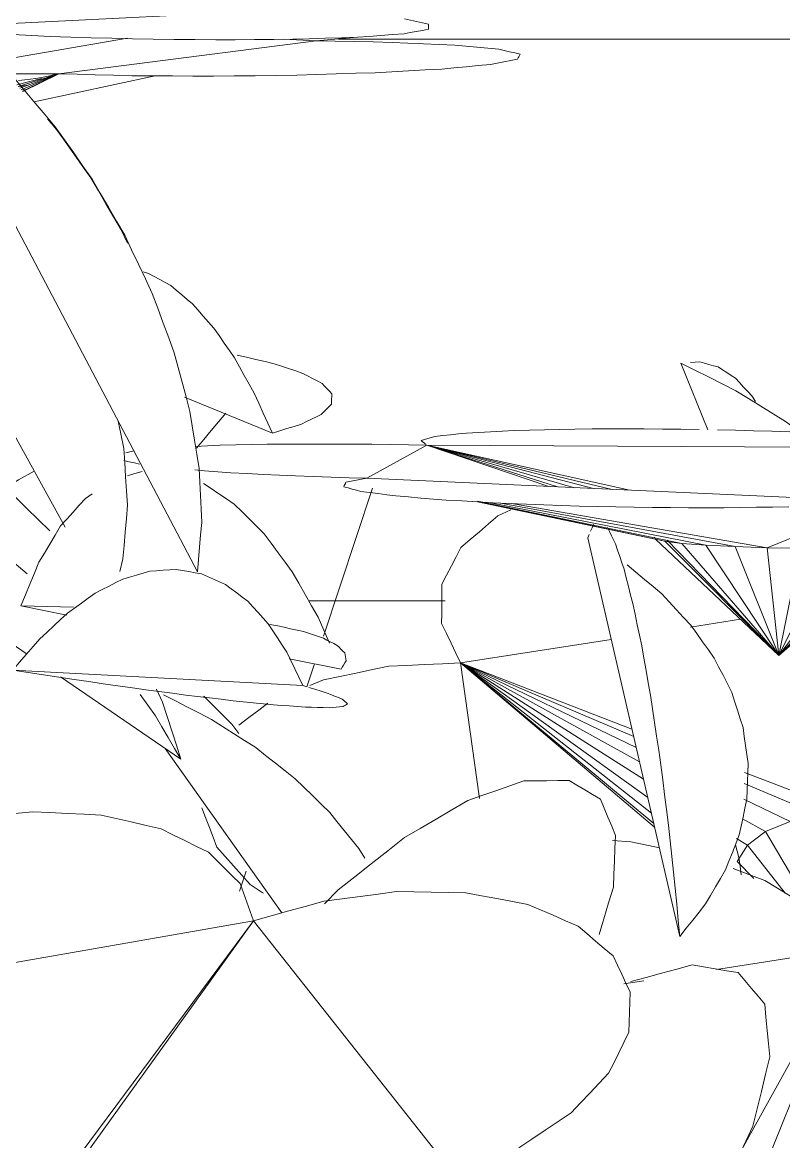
# Model space of a CAD drawing. Header units: metres. Extents: x 10.2 to 20.8, y -0.2 to 6.6.
# Drawn here: x 14.7141 to 14.7645, y 2.7469 to 2.8211 of the extents above; entities that cross this region are included whole.
import ezdxf

# ---------------------------------------------------------------- set-up
doc = ezdxf.new("R2010")
doc.units = ezdxf.units.M
for name, color, linetype, lineweight in [('Importações nas famílias', 250, 'Continuous', 5), ('Quadro estrutural', 7, 'Continuous', 5), ('Vegetação', 7, 'Continuous', 5)]:
    doc.layers.add(name, color=color, linetype=linetype, lineweight=lineweight)

# ---------------------------------------------------------------- blocks, each defined once
blk = doc.blocks.new('Planta_pergolado_12200 - plantas pergolado_skp_Component_12-V3978-Corte 3')
at = {"layer": 'Importações nas famílias', "flags": 128}
for points in [[(14.761335, 2.766622), (14.76144, 2.766196), (14.761545, 2.765771)], [(14.761545, 2.765771), (14.761631, 2.765201), (14.761718, 2.764631)]]:
    blk.add_lwpolyline(points, dxfattribs=at)
blk = doc.blocks.new('Planta_pergolado_12200 - plantas pergolado_skp_Component_12-V3979-Corte 3')
at = {"layer": 'Importações nas famílias'}
for p, q in [((14.728434, 2.773998), (14.727964, 2.7746)), ((14.723559, 2.772996), (14.731291, 2.762104)), ((14.736385, 2.766365), (14.736773, 2.765735))]:
    blk.add_line(p, q, dxfattribs=at)
at = {"layer": 'Importações nas famílias', "flags": 128}
for points in [[(14.723453, 2.776558), (14.724249, 2.776148), (14.725045, 2.775738), (14.725841, 2.775328), (14.726637, 2.774917)], [(14.727964, 2.7746), (14.727505, 2.775069), (14.727046, 2.775537), (14.726586, 2.776006), (14.726127, 2.776474)], [(14.726637, 2.774917), (14.727366, 2.774452), (14.728095, 2.773987), (14.728824, 2.773522), (14.729553, 2.773056)], [(14.729553, 2.773056), (14.730207, 2.772541), (14.730861, 2.772026), (14.731514, 2.77151), (14.732168, 2.770995)], [(14.732168, 2.770995), (14.73274, 2.770435), (14.733311, 2.769876), (14.733883, 2.769316), (14.734454, 2.768756)], [(14.734454, 2.768756), (14.734937, 2.768158), (14.735419, 2.76756), (14.735902, 2.766963), (14.736385, 2.766365)]]:
    blk.add_lwpolyline(points, dxfattribs=at)
blk = doc.blocks.new('Planta_pergolado_12200 - plantas pergolado_skp_Component_17-V3980-Corte 3')
at = {"layer": 'Importações nas famílias'}
for p, q in [((14.746448, 2.788808), (14.745588, 2.788404)), ((14.75836, 2.781042), (14.761659, 2.781555)), ((14.743114, 2.77867), (14.753107, 2.780224)), ((14.743114, 2.77867), (14.755245, 2.770954)), ((14.743114, 2.77867), (14.75552, 2.76976)), ((14.743114, 2.77867), (14.755761, 2.768717)), ((14.743114, 2.77867), (14.75592, 2.768024)), ((14.743114, 2.77867), (14.755975, 2.767788)), ((14.743114, 2.77867), (14.744374, 2.769685)), ((14.754476, 2.774287), (14.743114, 2.77867)), ((14.743114, 2.77867), (14.754589, 2.773796)), ((14.743114, 2.77867), (14.754757, 2.773067)), ((14.743114, 2.77867), (14.75498, 2.772102)), ((14.734036, 2.77755), (14.733132, 2.777174)), ((14.769043, 2.768669), (14.761937, 2.771409)), ((14.761911, 2.770686), (14.766902, 2.768567)), ((14.761874, 2.769643), (14.764949, 2.768164)), ((14.761796, 2.768329), (14.76332, 2.767486)), ((14.764949, 2.768164), (14.76332, 2.767486)), ((14.761405, 2.767037), (14.762123, 2.76658)), ((14.762602, 2.766943), (14.762123, 2.76658)), ((14.76332, 2.767486), (14.762602, 2.766943)), ((14.76332, 2.767486), (14.766552, 2.762004)), ((14.762123, 2.76658), (14.761441, 2.765507)), ((14.764619, 2.7634), (14.762123, 2.76658)), ((14.761441, 2.765507), (14.762543, 2.764383))]:
    blk.add_line(p, q, dxfattribs=at)
at = {"layer": 'Importações nas famílias', "flags": 128}
for points in [[(14.745588, 2.788404), (14.744979, 2.787881), (14.744369, 2.787357), (14.74376, 2.786833), (14.743151, 2.78631)], [(14.743151, 2.78631), (14.742834, 2.785701), (14.742517, 2.785093), (14.7422, 2.784485), (14.741883, 2.783876)], [(14.741883, 2.783876), (14.741879, 2.783225), (14.741876, 2.782573), (14.741873, 2.781922), (14.74187, 2.781271)], [(14.74187, 2.781271), (14.742181, 2.78062), (14.742492, 2.77997), (14.742803, 2.77932), (14.743114, 2.77867)], [(14.738365, 2.778445), (14.737283, 2.778221), (14.7362, 2.777997), (14.735118, 2.777774), (14.734036, 2.77755)], [(14.743114, 2.77867), (14.741926, 2.778613), (14.740739, 2.778557), (14.739552, 2.778501), (14.738365, 2.778445)], [(14.730357, 2.775998), (14.729758, 2.775545), (14.729095, 2.775042), (14.728431, 2.77454)], [(14.72599, 2.769074), (14.726239, 2.76842), (14.726488, 2.767766), (14.726737, 2.767112), (14.726986, 2.766458)], [(14.726986, 2.766458), (14.727534, 2.765841), (14.728082, 2.765224), (14.72863, 2.764607), (14.729178, 2.763989)], [(14.729178, 2.763989), (14.729987, 2.763451), (14.730065, 2.7634)]]:
    blk.add_lwpolyline(points, dxfattribs=at)
blk = doc.blocks.new('Planta_pergolado_12200 - plantas pergolado_skp_Component_16-V3981-Corte 3')
for name in ['Planta_pergolado_12200 - plantas pergolado_skp_Component_17-V3980-Corte 3', 'Planta_pergolado_12200 - plantas pergolado_skp_Component_12-V3979-Corte 3', 'Planta_pergolado_12200 - plantas pergolado_skp_Component_12-V3978-Corte 3']:
    blk.add_blockref(name, (0, 0))
blk = doc.blocks.new('Planta_pergolado_12200 - plantas pergolado_skp_Component_17-V3996-Corte 3')
at = {"layer": 'Importações nas famílias'}
for p, q in [((14.75439, 2.76682), (14.753177, 2.766901)), ((14.784766, 2.762449), (14.783599, 2.762609)), ((14.760068, 2.758354), (14.769106, 2.75976)), ((14.761431, 2.74582), (14.769106, 2.75976)), ((14.762839, 2.744203), (14.769106, 2.75976)), ((14.769106, 2.75976), (14.764918, 2.743701)), ((14.769106, 2.75976), (14.76675, 2.742938)), ((14.76821, 2.741967), (14.769106, 2.75976)), ((14.769198, 2.740854), (14.769106, 2.75976)), ((14.784978, 2.748687), (14.769106, 2.75976)), ((14.769106, 2.75976), (14.769648, 2.739674)), ((14.753929, 2.757399), (14.755255, 2.757605)), ((14.801568, 2.754614), (14.801207, 2.755354)), ((14.802611, 2.751651), (14.802651, 2.752391)), ((14.760679, 2.738547), (14.760655, 2.744266)), ((14.762839, 2.744203), (14.760731, 2.744403)), ((14.762839, 2.744203), (14.761595, 2.737942)), ((14.763257, 2.744102), (14.762839, 2.744203)), ((14.763257, 2.744102), (14.764918, 2.743701)), ((14.762576, 2.738005), (14.764918, 2.743701)), ((14.764918, 2.743701), (14.76675, 2.742938)), ((14.764083, 2.738752), (14.76675, 2.742938)), ((14.76675, 2.742938), (14.76821, 2.741967)), ((14.765297, 2.738661), (14.76821, 2.741967)), ((14.76821, 2.741967), (14.769198, 2.740854)), ((14.759519, 2.739314), (14.759084, 2.741472)), ((14.766693, 2.738669), (14.769198, 2.740854)), ((14.769198, 2.740854), (14.769648, 2.739674)), ((14.769648, 2.739674), (14.777174, 2.740728)), ((14.767542, 2.738208), (14.769648, 2.739674)), ((14.769527, 2.738509), (14.776509, 2.739826)), ((14.769527, 2.738509), (14.769648, 2.739674)), ((14.768846, 2.737436), (14.775938, 2.739049)), ((14.767073, 2.736129), (14.775393, 2.738309)), ((14.767529, 2.737362), (14.769527, 2.738509)), ((14.767649, 2.73653), (14.775551, 2.738523)), ((14.768846, 2.737436), (14.769527, 2.738509)), ((14.767271, 2.736664), (14.768846, 2.737436)), ((14.767649, 2.73653), (14.768846, 2.737436)), ((14.767364, 2.736404), (14.767649, 2.73653))]:
    blk.add_line(p, q, dxfattribs=at)
at = {"layer": 'Importações nas famílias', "flags": 128}
for points in [[(14.756291, 2.766419), (14.75556, 2.766573), (14.75439, 2.76682)], [(14.763269, 2.76425), (14.76222, 2.764646), (14.761171, 2.765041)], [(14.766691, 2.762178), (14.765835, 2.762696), (14.76498, 2.763214), (14.764124, 2.763732), (14.763269, 2.76425)], [(14.778138, 2.762492), (14.776895, 2.762247), (14.775652, 2.762003), (14.774408, 2.761759), (14.773165, 2.761514)], [(14.783599, 2.762609), (14.782234, 2.76258), (14.780869, 2.762551), (14.779503, 2.762521), (14.778138, 2.762492)], [(14.769106, 2.75976), (14.768502, 2.760365), (14.767898, 2.760969), (14.767295, 2.761574), (14.766691, 2.762178)], [(14.79412, 2.760299), (14.792861, 2.760688), (14.791601, 2.761078), (14.790342, 2.761467), (14.789406, 2.761757)], [(14.773165, 2.761514), (14.77215, 2.761076), (14.771136, 2.760637), (14.770121, 2.760198), (14.769106, 2.75976)], [(14.798279, 2.758067), (14.79724, 2.758625), (14.7962, 2.759183), (14.79516, 2.759741), (14.79412, 2.760299)], [(14.801207, 2.755354), (14.800475, 2.756033), (14.799743, 2.756711), (14.799011, 2.757389), (14.798279, 2.758067)], [(14.742886, 2.724342), (14.743756, 2.723943), (14.744736, 2.723495), (14.745345, 2.723216)], [(14.747826, 2.722289), (14.748957, 2.72198), (14.750073, 2.721675)]]:
    blk.add_lwpolyline(points, dxfattribs=at)
blk = doc.blocks.new('Planta_pergolado_12200 - plantas pergolado_skp_Component_16-V3997-Corte 3')
blk.add_blockref('Planta_pergolado_12200 - plantas pergolado_skp_Component_17-V3996-Corte 3', (0, 0))
blk = doc.blocks.new('Planta_pergolado_12200 - plantas pergolado_skp_-V4057-Corte 3')
at = {"layer": 'Importações nas famílias'}
for p, q in [((14.73405, 2.780435), (14.737281, 2.790251)), ((14.732943, 2.777071), (14.733446, 2.7786)), ((14.728491, 2.76354), (14.728929, 2.764872))]:
    blk.add_line(p, q, dxfattribs=at)
for name in ['Planta_pergolado_12200 - plantas pergolado_skp_Component_16-V3981-Corte 3', 'Planta_pergolado_12200 - plantas pergolado_skp_Component_16-V3997-Corte 3']:
    blk.add_blockref(name, (0, 0))
blk = doc.blocks.new('Planta_pergolado_12200 - plantas pergolado_skp_Component_12-V4326-Corte 3')
at = {"layer": 'Importações nas famílias'}
for p, q in [((14.722097, 2.804573), (14.722464, 2.804474)), ((14.724841, 2.796274), (14.730662, 2.79389))]:
    blk.add_line(p, q, dxfattribs=at)
at = {"layer": 'Importações nas famílias', "flags": 128}
for points in [[(14.722464, 2.804474), (14.722831, 2.804272), (14.723198, 2.80407), (14.723565, 2.803868), (14.723931, 2.803666)], [(14.723931, 2.803666), (14.724293, 2.803363), (14.724655, 2.80306), (14.725017, 2.802756), (14.725379, 2.802453)], [(14.725379, 2.802453), (14.725732, 2.802052), (14.726085, 2.801651), (14.726438, 2.80125), (14.726792, 2.800849)], [(14.726792, 2.800849), (14.727132, 2.800355), (14.727472, 2.799861), (14.727813, 2.799366), (14.728153, 2.798872)], [(14.728153, 2.798872), (14.728477, 2.79829), (14.7288, 2.797708), (14.729124, 2.797126), (14.729448, 2.796544)], [(14.730787, 2.798482), (14.730173, 2.798628), (14.729559, 2.798773), (14.728945, 2.798918), (14.728331, 2.799064)], [(14.732676, 2.797851), (14.732204, 2.798009), (14.731732, 2.798167), (14.731259, 2.798324), (14.730787, 2.798482)], [(14.733955, 2.797185), (14.733635, 2.797351), (14.733315, 2.797518), (14.732996, 2.797684), (14.732676, 2.797851)], [(14.729448, 2.796544), (14.729752, 2.79588), (14.730055, 2.795217), (14.730359, 2.794553), (14.730662, 2.79389)], [(14.734592, 2.7965), (14.734433, 2.796671), (14.734273, 2.796842), (14.734114, 2.797014), (14.733955, 2.797185)], [(14.733899, 2.795137), (14.734068, 2.795306), (14.734236, 2.795475), (14.734405, 2.795643), (14.734573, 2.795812)], [(14.734573, 2.795812), (14.734578, 2.795984), (14.734583, 2.796156), (14.734587, 2.796328), (14.734592, 2.7965)], [(14.732585, 2.794491), (14.732914, 2.794653), (14.733242, 2.794814), (14.733571, 2.794976), (14.733899, 2.795137)], [(14.730662, 2.79389), (14.731143, 2.79404), (14.731624, 2.79419), (14.732104, 2.794341), (14.732585, 2.794491)]]:
    blk.add_lwpolyline(points, dxfattribs=at)
blk = doc.blocks.new('Planta_pergolado_12200 - plantas pergolado_skp_Component_12-V4086-Corte 3')
at = {"layer": 'Importações nas famílias'}
for p, q in [((14.603449, 2.496345), (14.601659, 2.500768)), ((14.606597, 2.498217), (14.606348, 2.498603)), ((14.608589, 2.496902), (14.609305, 2.496359)), ((14.617321, 2.486184), (14.617473, 2.485626)), ((14.611201, 2.477198), (14.60911, 2.482363))]:
    blk.add_line(p, q, dxfattribs=at)
at = {"layer": 'Importações nas famílias', "flags": 128}
for points in [[(14.601659, 2.500768), (14.602569, 2.500308), (14.603479, 2.499849), (14.604389, 2.49939), (14.605299, 2.498931)], [(14.602912, 2.500846), (14.602598, 2.500827), (14.602285, 2.500807)], [(14.60412, 2.500509), (14.603818, 2.500593), (14.603516, 2.500678), (14.603214, 2.500762), (14.602912, 2.500846)], [(14.605269, 2.499758), (14.604982, 2.499946), (14.604694, 2.500134), (14.604407, 2.500321), (14.60412, 2.500509)], [(14.606348, 2.498603), (14.606078, 2.498892), (14.605808, 2.499181), (14.605539, 2.49947), (14.605269, 2.499758)], [(14.605299, 2.498931), (14.606122, 2.498424), (14.606944, 2.497917), (14.607767, 2.49741), (14.608589, 2.496902)], [(14.617473, 2.485626), (14.617465, 2.485099), (14.617458, 2.484572), (14.61745, 2.484044), (14.617442, 2.483517)], [(14.617442, 2.483517), (14.617276, 2.483032), (14.61711, 2.482547), (14.616944, 2.482062), (14.616777, 2.481577)], [(14.616777, 2.481577), (14.616456, 2.481145), (14.616135, 2.480714), (14.615814, 2.480282), (14.615493, 2.479851)], [(14.615493, 2.479851), (14.615025, 2.479483), (14.614557, 2.479115), (14.614088, 2.478747), (14.61362, 2.47838)], [(14.61362, 2.47838), (14.613015, 2.478084), (14.612411, 2.477789), (14.611806, 2.477493), (14.611201, 2.477198)]]:
    blk.add_lwpolyline(points, dxfattribs=at)
blk = doc.blocks.new('Planta_pergolado_12200 - plantas pergolado_skp_Component_12-V4327-Corte 3')
at = {"layer": 'Importações nas famílias'}
for p, q in [((14.692432, 2.797755), (14.691685, 2.797749)), ((14.688252, 2.797142), (14.693383, 2.793633)), ((14.691976, 2.796309), (14.692825, 2.796054)), ((14.694525, 2.792852), (14.714363, 2.779285)), ((14.716628, 2.777736), (14.724607, 2.772279)), ((14.723386, 2.776069), (14.722978, 2.776932))]:
    blk.add_line(p, q, dxfattribs=at)
at = {"layer": 'Importações nas famílias', "flags": 128}
for points in [[(14.691685, 2.797749), (14.690827, 2.797597), (14.689968, 2.797446), (14.68911, 2.797294), (14.688252, 2.797142)], [(14.688252, 2.797142), (14.689183, 2.796934), (14.690114, 2.796726), (14.691045, 2.796517), (14.691976, 2.796309)], [(14.706637, 2.794446), (14.705701, 2.794861), (14.704764, 2.795276), (14.704134, 2.795555)], [(14.696626, 2.794839), (14.697548, 2.794491), (14.698471, 2.794142), (14.699393, 2.793793)], [(14.71024, 2.792285), (14.709339, 2.792826), (14.708438, 2.793366), (14.707538, 2.793906), (14.706637, 2.794446)], [(14.713616, 2.789673), (14.712772, 2.790326), (14.711928, 2.790979), (14.711084, 2.791632), (14.71024, 2.792285)], [(14.704037, 2.791578), (14.704749, 2.791191), (14.705622, 2.790717), (14.706494, 2.790244)], [(14.706494, 2.790244), (14.707328, 2.789715), (14.708161, 2.789186), (14.708994, 2.788658), (14.709828, 2.788129)], [(14.715919, 2.787422), (14.715151, 2.788173), (14.714384, 2.788923), (14.713616, 2.789673)], [(14.709828, 2.788129), (14.710612, 2.787551), (14.711397, 2.786973), (14.712181, 2.786396), (14.712966, 2.785818)], [(14.712966, 2.785818), (14.713693, 2.785198), (14.71442, 2.784577)], [(14.721893, 2.776563), (14.722402, 2.775858), (14.722911, 2.775153)], [(14.724607, 2.772279), (14.724302, 2.773227), (14.723997, 2.774174), (14.723691, 2.775122), (14.723386, 2.776069)], [(14.722911, 2.775153), (14.723335, 2.774434), (14.723759, 2.773716), (14.724183, 2.772997), (14.724607, 2.772279)]]:
    blk.add_lwpolyline(points, dxfattribs=at)
blk = doc.blocks.new('Planta_pergolado_12200 - plantas pergolado_skp_Component_12-V4088-Corte 3')
at = {"layer": 'Importações nas famílias'}
for p, q in [((14.595494, 2.489186), (14.595587, 2.489406)), ((14.601585, 2.462775), (14.595494, 2.489186))]:
    blk.add_line(p, q, dxfattribs=at)
at = {"layer": 'Importações nas famílias', "flags": 128}
for points in [[(14.595679, 2.489625), (14.595772, 2.489845), (14.595864, 2.490064)], [(14.59679, 2.489866), (14.596923, 2.489599), (14.597057, 2.489331), (14.59719, 2.489063), (14.597324, 2.488795)], [(14.597324, 2.488795), (14.597465, 2.488372), (14.597606, 2.487949), (14.597747, 2.487526), (14.597889, 2.487104)], [(14.600388, 2.48547), (14.599818, 2.485954), (14.599247, 2.486438), (14.598677, 2.486922), (14.598106, 2.487406)], [(14.597889, 2.487104), (14.598034, 2.486536), (14.59818, 2.485968), (14.598326, 2.4854), (14.598471, 2.484832)], [(14.602315, 2.483399), (14.601834, 2.483916), (14.601352, 2.484434), (14.60087, 2.484952), (14.600388, 2.48547)], [(14.598471, 2.484832), (14.598618, 2.484132), (14.598765, 2.483433), (14.598911, 2.482733), (14.599058, 2.482034)], [(14.603866, 2.481216), (14.603478, 2.481761), (14.60309, 2.482307), (14.602703, 2.482853), (14.602315, 2.483399)], [(14.599058, 2.482034), (14.599202, 2.481219), (14.599346, 2.480404), (14.599491, 2.479589), (14.599635, 2.478774)], [(14.605022, 2.478946), (14.604733, 2.479513), (14.604444, 2.480081), (14.604155, 2.480648), (14.603866, 2.481216)], [(14.599635, 2.478774), (14.599773, 2.477863), (14.599912, 2.476952), (14.60005, 2.47604), (14.600189, 2.475129)], [(14.605772, 2.476613), (14.605584, 2.477196), (14.605397, 2.477779), (14.605209, 2.478362), (14.605022, 2.478946)], [(14.606106, 2.474244), (14.606023, 2.474837), (14.605939, 2.475429), (14.605855, 2.476021), (14.605772, 2.476613)], [(14.600189, 2.475129), (14.600318, 2.474143), (14.600448, 2.473157), (14.600577, 2.472171), (14.600706, 2.471185)], [(14.606022, 2.471866), (14.606043, 2.47246), (14.606064, 2.473055), (14.606085, 2.47365), (14.606106, 2.474244)], [(14.60552, 2.469503), (14.605646, 2.470094), (14.605771, 2.470685), (14.605897, 2.471275), (14.606022, 2.471866)], [(14.600706, 2.471185), (14.600824, 2.470148), (14.600941, 2.46911), (14.601058, 2.468073), (14.601176, 2.467035)], [(14.604606, 2.467184), (14.604834, 2.467764), (14.605063, 2.468344), (14.605291, 2.468924), (14.60552, 2.469503)], [(14.601176, 2.467035), (14.601278, 2.46597), (14.601381, 2.464905), (14.601483, 2.46384), (14.601585, 2.462775)], [(14.603289, 2.464933), (14.603618, 2.465496), (14.603948, 2.466058), (14.604277, 2.466621), (14.604606, 2.467184)], [(14.601585, 2.462775), (14.602011, 2.463315), (14.602437, 2.463854), (14.602863, 2.464393), (14.603289, 2.464933)]]:
    blk.add_lwpolyline(points, dxfattribs=at)
blk = doc.blocks.new('Planta_pergolado_12200 - plantas pergolado_skp_Component_12-V4328-Corte 3')
at = {"layer": 'Importações nas famílias'}
for p, q in [((14.718731, 2.78987), (14.718278, 2.789566)), ((14.714003, 2.78244), (14.717053, 2.781838)), ((14.730499, 2.78122), (14.731017, 2.781133)), ((14.731774, 2.77893), (14.735205, 2.778252))]:
    blk.add_line(p, q, dxfattribs=at)
at = {"layer": 'Importações nas famílias', "flags": 128}
for points in [[(14.722028, 2.791358), (14.721543, 2.791214), (14.721059, 2.79107)], [(14.728135, 2.789192), (14.727625, 2.789533), (14.727116, 2.789873), (14.726607, 2.790213), (14.726098, 2.790554)], [(14.718278, 2.789566), (14.717867, 2.789109), (14.717456, 2.788653), (14.717046, 2.788196), (14.716635, 2.78774)], [(14.730109, 2.787229), (14.729615, 2.78772), (14.729122, 2.788211), (14.728628, 2.788702), (14.728135, 2.789192)], [(14.716635, 2.78774), (14.716276, 2.787141), (14.715917, 2.786543), (14.715558, 2.785944), (14.715199, 2.785346)], [(14.731974, 2.78471), (14.731508, 2.78534), (14.731041, 2.78597), (14.730575, 2.786599), (14.730109, 2.787229)], [(14.715199, 2.785346), (14.7149, 2.784619), (14.714601, 2.783893), (14.714302, 2.783167), (14.714003, 2.78244)], [(14.733686, 2.781694), (14.733258, 2.782448), (14.73283, 2.783202), (14.732402, 2.783956), (14.731974, 2.78471)], [(14.714003, 2.78244), (14.714877, 2.782421), (14.71575, 2.782401), (14.716624, 2.782382), (14.717497, 2.782363)], [(14.734446, 2.779973), (14.734066, 2.780834), (14.733686, 2.781694)], [(14.731017, 2.781133), (14.731442, 2.781034), (14.731868, 2.780935), (14.732294, 2.780836), (14.73272, 2.780738)], [(14.73272, 2.780738), (14.733049, 2.780629), (14.733378, 2.78052), (14.733707, 2.780411), (14.734036, 2.780302)], [(14.734036, 2.780302), (14.734264, 2.780184), (14.734493, 2.780066), (14.734721, 2.779948), (14.73495, 2.77983)], [(14.73495, 2.77983), (14.735076, 2.779704), (14.735201, 2.779578), (14.735327, 2.779453), (14.735453, 2.779327)], [(14.735538, 2.778799), (14.735455, 2.778663), (14.735372, 2.778526), (14.735289, 2.778389), (14.735205, 2.778252)], [(14.735453, 2.779327), (14.735474, 2.779195), (14.735496, 2.779063), (14.735517, 2.778931), (14.735538, 2.778799)]]:
    blk.add_lwpolyline(points, dxfattribs=at)
blk = doc.blocks.new('Planta_pergolado_12200 - plantas pergolado_skp_Component_17-V4330-Corte 3')
at = {"layer": 'Importações nas famílias'}
for p, q in [((14.736918, 2.790897), (14.740889, 2.79309)), ((14.777369, 2.792906), (14.740889, 2.79309)), ((14.751918, 2.790218), (14.740889, 2.79309)), ((14.740889, 2.79309), (14.753173, 2.790162)), ((14.750673, 2.790275), (14.740889, 2.79309)), ((14.749543, 2.790326), (14.740889, 2.79309)), ((14.748976, 2.790352), (14.740889, 2.79309)), ((14.740889, 2.79309), (14.754326, 2.79011)), ((14.736918, 2.790897), (14.770944, 2.789358)), ((14.744244, 2.789385), (14.757788, 2.786589)), ((14.744244, 2.789351), (14.756026, 2.786863)), ((14.744244, 2.789347), (14.756645, 2.786724)), ((14.744986, 2.789306), (14.759376, 2.786468)), ((14.745649, 2.789276), (14.761303, 2.786369)), ((14.763435, 2.786299), (14.746487, 2.789238)), ((14.763435, 2.786299), (14.770944, 2.789358)), ((14.756026, 2.786863), (14.755973, 2.786998)), ((14.756645, 2.786724), (14.756026, 2.786863)), ((14.756026, 2.786863), (14.764193, 2.779167)), ((14.764193, 2.779167), (14.756645, 2.786724)), ((14.757103, 2.78667), (14.756645, 2.786724)), ((14.764083, 2.779281), (14.756807, 2.786791)), ((14.757788, 2.786589), (14.757103, 2.78667)), ((14.759376, 2.786468), (14.757788, 2.786589)), ((14.757788, 2.786589), (14.764193, 2.779167)), ((14.764083, 2.779334), (14.759376, 2.786468)), ((14.761303, 2.786369), (14.759376, 2.786468)), ((14.764193, 2.779167), (14.761303, 2.786369)), ((14.763435, 2.786299), (14.761303, 2.786369)), ((14.764193, 2.779167), (14.763435, 2.786299)), ((14.765629, 2.786263), (14.763435, 2.786299)), ((14.764193, 2.779167), (14.772688, 2.78659)), ((14.764193, 2.779167), (14.772172, 2.786469)), ((14.764193, 2.779167), (14.771121, 2.78637)), ((14.764193, 2.779167), (14.769607, 2.7863)), ((14.764193, 2.779167), (14.767734, 2.786264)), ((14.765629, 2.786263), (14.764193, 2.779167))]:
    blk.add_line(p, q, dxfattribs=at)
at = {"layer": 'Importações nas famílias', "flags": 128}
for points in [[(14.740517, 2.793393), (14.740741, 2.793462), (14.740965, 2.793531), (14.741189, 2.7936), (14.741413, 2.793669)], [(14.741413, 2.793669), (14.741939, 2.793727), (14.742465, 2.793784), (14.742991, 2.793842), (14.743517, 2.7939)], [(14.743517, 2.7939), (14.744309, 2.793942), (14.745101, 2.793984), (14.745893, 2.794026), (14.746684, 2.794069)], [(14.746684, 2.794069), (14.747688, 2.794093), (14.748692, 2.794117), (14.749696, 2.794141), (14.7507, 2.794165)], [(14.7507, 2.794165), (14.751848, 2.794169), (14.752995, 2.794173), (14.754143, 2.794177), (14.75529, 2.794181)], [(14.75529, 2.794181), (14.756503, 2.794165), (14.757716, 2.794149), (14.758929, 2.794133)], [(14.760142, 2.794117), (14.761337, 2.794082), (14.762533, 2.794047), (14.763729, 2.794012), (14.764924, 2.793977)], [(14.725552, 2.793013), (14.726363, 2.79305), (14.727203, 2.793089)], [(14.727203, 2.793089), (14.728241, 2.793109), (14.729279, 2.793129), (14.730318, 2.79315), (14.731356, 2.79317)], [(14.731356, 2.79317), (14.732523, 2.79317), (14.733691, 2.79317), (14.734858, 2.79317), (14.736025, 2.79317)], [(14.736025, 2.79317), (14.737241, 2.79315), (14.738457, 2.79313), (14.739673, 2.79311), (14.740889, 2.79309)], [(14.740796, 2.793166), (14.740703, 2.793242), (14.74061, 2.793317), (14.740517, 2.793393)], [(14.721861, 2.791838), (14.721517, 2.791915), (14.721174, 2.791992), (14.720831, 2.79207)], [(14.720943, 2.792581), (14.721229, 2.792648), (14.721516, 2.792715)], [(14.727918, 2.79127), (14.727037, 2.791337), (14.726156, 2.791404), (14.725532, 2.791452)], [(14.732189, 2.791052), (14.731121, 2.791106), (14.730053, 2.791161), (14.728985, 2.791216), (14.727918, 2.79127)], [(14.736918, 2.790897), (14.735736, 2.790936), (14.734554, 2.790974), (14.733371, 2.791013), (14.732189, 2.791052)], [(14.73539, 2.790342), (14.735424, 2.790416), (14.735458, 2.79049), (14.735493, 2.790563), (14.735527, 2.790637)], [(14.735527, 2.790637), (14.735875, 2.790702), (14.736223, 2.790767), (14.73657, 2.790832), (14.736918, 2.790897)], [(14.736516, 2.790033), (14.736235, 2.79011), (14.735953, 2.790188), (14.735671, 2.790265), (14.73539, 2.790342)], [(14.738829, 2.78973), (14.738251, 2.789806), (14.737673, 2.789882), (14.737095, 2.789957), (14.736516, 2.790033)], [(14.742172, 2.789454), (14.741336, 2.789523), (14.740501, 2.789592), (14.739665, 2.789661), (14.738829, 2.78973)], [(14.746316, 2.789224), (14.74528, 2.789282), (14.744244, 2.789339), (14.743208, 2.789397), (14.742172, 2.789454)], [(14.750978, 2.789056), (14.749813, 2.789098), (14.748647, 2.78914), (14.747481, 2.789182), (14.746316, 2.789224)], [(14.755842, 2.788961), (14.754626, 2.788984), (14.75341, 2.789008), (14.752194, 2.789032), (14.750978, 2.789056)], [(14.760576, 2.788945), (14.759392, 2.788949), (14.758209, 2.788953), (14.757026, 2.788957), (14.755842, 2.788961)], [(14.764857, 2.789009), (14.763786, 2.788993), (14.762716, 2.788977), (14.761646, 2.788961), (14.760576, 2.788945)]]:
    blk.add_lwpolyline(points, dxfattribs=at)
blk = doc.blocks.new('Planta_pergolado_12200 - plantas pergolado_skp_Component_16-V4331-Corte 3')
for name, p in [('Planta_pergolado_12200 - plantas pergolado_skp_Component_12-V4326-Corte 3', (0, 0)), ('Planta_pergolado_12200 - plantas pergolado_skp_Component_12-V4086-Corte 3', (0.156061, 0.297766)), ('Planta_pergolado_12200 - plantas pergolado_skp_Component_12-V4327-Corte 3', (0, 0)), ('Planta_pergolado_12200 - plantas pergolado_skp_Component_17-V4330-Corte 3', (0, 0)), ('Planta_pergolado_12200 - plantas pergolado_skp_Component_12-V4328-Corte 3', (0, 0)), ('Planta_pergolado_12200 - plantas pergolado_skp_Component_12-V4088-Corte 3', (0.156061, 0.297766))]:
    blk.add_blockref(name, p)
blk = doc.blocks.new('Planta_pergolado_12200 - plantas pergolado_skp_Component_12-V4335-Corte 3')
at = {"layer": 'Importações nas famílias'}
for p, q in [((14.712919, 2.818026), (14.713624, 2.817339)), ((14.725696, 2.784698), (14.708504, 2.817392)), ((14.716358, 2.814018), (14.715761, 2.814718)), ((14.721063, 2.806472), (14.720639, 2.807371))]:
    blk.add_line(p, q, dxfattribs=at)
at = {"layer": 'Importações nas famílias', "flags": 128}
for points in [[(14.713624, 2.817339), (14.714289, 2.816552), (14.714954, 2.815765), (14.715619, 2.814978), (14.716284, 2.814192)], [(14.716284, 2.814192), (14.716893, 2.813324), (14.717503, 2.812457), (14.718112, 2.81159), (14.718721, 2.810722)], [(14.71864, 2.810798), (14.71807, 2.811603), (14.717499, 2.812408), (14.716929, 2.813213), (14.716358, 2.814018)], [(14.720639, 2.807371), (14.72014, 2.808228), (14.71964, 2.809084), (14.71914, 2.809941), (14.71864, 2.810798)], [(14.718721, 2.810722), (14.71926, 2.809795), (14.7198, 2.808867), (14.720339, 2.80794), (14.720878, 2.807012)], [(14.720878, 2.807012), (14.721335, 2.806046), (14.721791, 2.80508), (14.722248, 2.804114), (14.722704, 2.803148)], [(14.722704, 2.803148), (14.723067, 2.802166), (14.72343, 2.801184), (14.723794, 2.800203), (14.724157, 2.799221)], [(14.724157, 2.799221), (14.724418, 2.798246), (14.724679, 2.797271), (14.72494, 2.796297), (14.725202, 2.795322)], [(14.725202, 2.795322), (14.725355, 2.794378), (14.725508, 2.793433), (14.725661, 2.792489), (14.725814, 2.791544)], [(14.725814, 2.791544), (14.725856, 2.790652), (14.725897, 2.789759), (14.725939, 2.788867), (14.72598, 2.787975)], [(14.72598, 2.787975), (14.725909, 2.787156), (14.725838, 2.786337), (14.725767, 2.785517), (14.725696, 2.784698)]]:
    blk.add_lwpolyline(points, dxfattribs=at)
blk = doc.blocks.new('Planta_pergolado_12200 - plantas pergolado_skp_Component_17-V4336-Corte 3')
at = {"layer": 'Importações nas famílias'}
for p, q in [((14.732077, 2.821969), (14.707078, 2.820727)), ((14.708822, 2.817959), (14.721067, 2.820071))]:
    blk.add_line(p, q, dxfattribs=at)
at = {"layer": 'Importações nas famílias', "flags": 128}
for points in [[(14.739412, 2.821339), (14.739811, 2.821251), (14.74021, 2.821162), (14.740609, 2.821074), (14.741008, 2.820986)], [(14.741008, 2.820986), (14.741006, 2.820901), (14.741004, 2.820816), (14.741002, 2.820732), (14.740999, 2.820647)], [(14.71594, 2.820173), (14.714713, 2.820234), (14.713485, 2.820296), (14.712258, 2.820357), (14.71103, 2.820419)], [(14.739387, 2.820352), (14.738617, 2.820295), (14.737847, 2.820238), (14.737077, 2.820182), (14.736307, 2.820125)], [(14.740999, 2.820647), (14.740596, 2.820573), (14.740193, 2.820499), (14.73979, 2.820426), (14.739387, 2.820352)], [(14.721387, 2.820011), (14.720025, 2.820052), (14.718663, 2.820092), (14.717302, 2.820132), (14.71594, 2.820173)], [(14.726906, 2.819947), (14.725526, 2.819963), (14.724146, 2.819979), (14.722767, 2.819995), (14.721387, 2.820011)], [(14.732025, 2.819986), (14.730745, 2.819976), (14.729466, 2.819966), (14.728186, 2.819957), (14.726906, 2.819947)], [(14.736307, 2.820125), (14.735237, 2.82009), (14.734166, 2.820055), (14.733096, 2.820021), (14.732025, 2.819986)]]:
    blk.add_lwpolyline(points, dxfattribs=at)
blk = doc.blocks.new('Planta_pergolado_12200 - plantas pergolado_skp_Component_16-V4337-Corte 3')
for name in ['Planta_pergolado_12200 - plantas pergolado_skp_Component_17-V4336-Corte 3', 'Planta_pergolado_12200 - plantas pergolado_skp_Component_12-V4335-Corte 3']:
    blk.add_blockref(name, (0, 0))
blk = doc.blocks.new('Planta_pergolado_12200 - plantas pergolado_skp_Component_12-V4354-Corte 3')
at = {"layer": 'Importações nas famílias'}
for p, q in [((14.716931, 2.78767), (14.705866, 2.807703)), ((14.720765, 2.785553), (14.720554, 2.784729))]:
    blk.add_line(p, q, dxfattribs=at)
at = {"layer": 'Importações nas famílias', "flags": 128}
for points in [[(14.709683, 2.813637), (14.710435, 2.812879), (14.711187, 2.812122)], [(14.720442, 2.794688), (14.720617, 2.793841), (14.720816, 2.792877)], [(14.720816, 2.792877), (14.720878, 2.791938), (14.720941, 2.790999), (14.721004, 2.79006), (14.721066, 2.789121)], [(14.721066, 2.789121), (14.720991, 2.788229), (14.720916, 2.787337), (14.720841, 2.786445), (14.720765, 2.785553)]]:
    blk.add_lwpolyline(points, dxfattribs=at)
blk = doc.blocks.new('Planta_pergolado_12200 - plantas pergolado_skp_Component_17-V4355-Corte 3')
at = {"layer": 'Importações nas famílias'}
for p, q in [((14.733558, 2.819887), (14.716522, 2.817701)), ((14.733558, 2.819887), (14.731402, 2.820003)), ((14.713149, 2.817707), (14.716522, 2.817701)), ((14.71373, 2.816959), (14.715358, 2.817392)), ((14.713824, 2.816859), (14.716172, 2.817592)), ((14.716522, 2.817701), (14.713928, 2.816747)), ((14.716522, 2.817701), (14.714031, 2.816637)), ((14.714112, 2.81655), (14.716522, 2.817701)), ((14.714142, 2.816519), (14.716522, 2.817701)), ((14.714874, 2.815836), (14.72289, 2.817574)), ((14.713832, 2.81685), (14.714478, 2.816949))]:
    blk.add_line(p, q, dxfattribs=at)
at = {"layer": 'Importações nas famílias', "flags": 128}
for points in [[(14.736533, 2.820149), (14.735789, 2.820084), (14.735045, 2.820018), (14.734302, 2.819952), (14.733558, 2.819887)], [(14.733558, 2.819887), (14.734818, 2.819862), (14.736077, 2.819836), (14.737337, 2.819811), (14.738597, 2.819785)], [(14.738597, 2.819785), (14.739635, 2.819737), (14.740673, 2.819689), (14.741712, 2.819641), (14.74275, 2.819592)], [(14.74275, 2.819592), (14.743478, 2.819525), (14.744205, 2.819459), (14.744933, 2.819392), (14.745661, 2.819325)], [(14.745661, 2.819325), (14.746016, 2.819245), (14.746371, 2.819165), (14.746726, 2.819085), (14.747081, 2.819006)], [(14.747081, 2.819006), (14.747033, 2.81892), (14.746986, 2.818834), (14.746938, 2.818748), (14.74689, 2.818662)], [(14.741874, 2.818018), (14.740774, 2.817957), (14.739675, 2.817896), (14.738576, 2.817834), (14.737477, 2.817773)], [(14.745103, 2.818323), (14.744296, 2.818247), (14.743488, 2.818171), (14.742681, 2.818094), (14.741874, 2.818018)], [(14.74689, 2.818662), (14.746443, 2.818577), (14.745997, 2.818493), (14.74555, 2.818408), (14.745103, 2.818323)], [(14.715124, 2.817402), (14.714485, 2.817333), (14.713846, 2.817264)], [(14.716522, 2.817701), (14.716172, 2.817626), (14.715823, 2.817551), (14.715473, 2.817477), (14.715124, 2.817402)], [(14.721344, 2.817571), (14.720139, 2.817604), (14.718933, 2.817636), (14.717727, 2.817669), (14.716522, 2.817701)], [(14.726754, 2.81754), (14.725402, 2.817548), (14.724049, 2.817556), (14.722697, 2.817563), (14.721344, 2.817571)], [(14.73229, 2.817609), (14.730906, 2.817592), (14.729522, 2.817574), (14.728138, 2.817557), (14.726754, 2.81754)], [(14.737477, 2.817773), (14.73618, 2.817732), (14.734883, 2.817691), (14.733587, 2.81765), (14.73229, 2.817609)]]:
    blk.add_lwpolyline(points, dxfattribs=at)
blk = doc.blocks.new('Planta_pergolado_12200 - plantas pergolado_skp_Component_16-V4356-Corte 3')
for name in ['Planta_pergolado_12200 - plantas pergolado_skp_Component_17-V4355-Corte 3', 'Planta_pergolado_12200 - plantas pergolado_skp_Component_12-V4354-Corte 3']:
    blk.add_blockref(name, (0, 0))
blk = doc.blocks.new('Planta_pergolado_12200 - plantas pergolado_skp_Component_17-V4411-Corte 3')
at = {"layer": 'Importações nas famílias'}
for p, q in [((14.713836, 2.790801), (14.714883, 2.791377)), ((14.712836, 2.790189), (14.713836, 2.790801)), ((14.705048, 2.785656), (14.69708, 2.781397)), ((14.687032, 2.766065), (14.705893, 2.785078)), ((14.687137, 2.767001), (14.705841, 2.785114)), ((14.689217, 2.769612), (14.705797, 2.785143)), ((14.689488, 2.767697), (14.70595, 2.785039)), ((14.689613, 2.77033), (14.705771, 2.785161)), ((14.691466, 2.769012), (14.706005, 2.785001)), ((14.706472, 2.784682), (14.700528, 2.775036)), ((14.680852, 2.77488), (14.681758, 2.775537)), ((14.685885, 2.765302), (14.700528, 2.775036)), ((14.682567, 2.77364), (14.679709, 2.772113)), ((14.672464, 2.767862), (14.665865, 2.762449)), ((14.684579, 2.765708), (14.685563, 2.766611)), ((14.684898, 2.765566), (14.685691, 2.766309)), ((14.679421, 2.761098), (14.676569, 2.765076)), ((14.663928, 2.763701), (14.66519, 2.76447)), ((14.67734, 2.764553), (14.679885, 2.7614)), ((14.678904, 2.760662), (14.68089, 2.761982)), ((14.679885, 2.7614), (14.680778, 2.762219)), ((14.679885, 2.7614), (14.680903, 2.762061)), ((14.678714, 2.760775), (14.679421, 2.761098)), ((14.679421, 2.761098), (14.679885, 2.7614))]:
    blk.add_line(p, q, dxfattribs=at)
at = {"layer": 'Importações nas famílias', "flags": 128}
for points in [[(14.727582, 2.795209), (14.727095, 2.794633), (14.726608, 2.794056), (14.726121, 2.79348), (14.725635, 2.792903)], [(14.710777, 2.781397), (14.710574, 2.781264), (14.709117, 2.780314), (14.70766, 2.779363), (14.706203, 2.778413)], [(14.706203, 2.778413), (14.704785, 2.777569), (14.703366, 2.776724), (14.701947, 2.77588), (14.700528, 2.775036)], [(14.700528, 2.775036), (14.700516, 2.774781), (14.700503, 2.774527), (14.70049, 2.774273), (14.700477, 2.774019)], [(14.678847, 2.773288), (14.67985, 2.774084), (14.680852, 2.77488)], [(14.700477, 2.774019), (14.700133, 2.773561), (14.699789, 2.773104), (14.699445, 2.772646), (14.699102, 2.772189)], [(14.699102, 2.772189), (14.698451, 2.771559), (14.6978, 2.77093), (14.697148, 2.770301), (14.696497, 2.769671)], [(14.696497, 2.769671), (14.695583, 2.768913), (14.694669, 2.768155), (14.693755, 2.767396), (14.692841, 2.766638)], [(14.669846, 2.767046), (14.670832, 2.767522), (14.671818, 2.767998)], [(14.66519, 2.76447), (14.666354, 2.765114), (14.667518, 2.765758), (14.668682, 2.766402), (14.669846, 2.767046)], [(14.692841, 2.766638), (14.691726, 2.765802), (14.690612, 2.764966), (14.689497, 2.76413)]]:
    blk.add_lwpolyline(points, dxfattribs=at)
blk = doc.blocks.new('Planta_pergolado_12200 - plantas pergolado_skp_Component_16-V4412-Corte 3')
blk.add_blockref('Planta_pergolado_12200 - plantas pergolado_skp_Component_17-V4411-Corte 3', (0, 0))
blk = doc.blocks.new('Planta_pergolado_12200 - plantas pergolado_skp_-V4413-Corte 3')
blk.add_blockref('Planta_pergolado_12200 - plantas pergolado_skp_Component_16-V4412-Corte 3', (0, 0))
blk = doc.blocks.new('Planta_pergolado_12200 - plantas pergolado_skp_-V4414-Corte 3')
for name in ['Planta_pergolado_12200 - plantas pergolado_skp_Component_16-V4337-Corte 3', 'Planta_pergolado_12200 - plantas pergolado_skp_Component_16-V4356-Corte 3', 'Planta_pergolado_12200 - plantas pergolado_skp_Component_16-V4331-Corte 3', 'Planta_pergolado_12200 - plantas pergolado_skp_-V4413-Corte 3']:
    blk.add_blockref(name, (0, 0))
blk = doc.blocks.new('Planta_pergolado_12200 - plantas pergolado_skp_-V4514-Corte 3')
for name in ['Planta_pergolado_12200 - plantas pergolado_skp_-V4414-Corte 3', 'Planta_pergolado_12200 - plantas pergolado_skp_-V4057-Corte 3']:
    blk.add_blockref(name, (0, 0))
blk = doc.blocks.new('Planta_pergolado_12200 - plantas pergolado_skp_Component_12-V5005-Corte 3')
at = {"layer": 'Importações nas famílias'}
for p, q in [((14.732671, 2.777166), (14.713464, 2.778194)), ((14.732943, 2.777082), (14.732671, 2.777166))]:
    blk.add_line(p, q, dxfattribs=at)
at = {"layer": 'Importações nas famílias', "flags": 128}
for points in [[(14.722552, 2.78475), (14.722103, 2.784618), (14.721654, 2.784487), (14.721205, 2.784355), (14.720757, 2.784224)], [(14.724297, 2.784864), (14.723861, 2.784836), (14.723425, 2.784807), (14.722989, 2.784778), (14.722552, 2.78475)], [(14.725971, 2.784567), (14.725553, 2.784641), (14.725134, 2.784716), (14.724716, 2.78479), (14.724297, 2.784864)], [(14.720757, 2.784224), (14.7203, 2.783991), (14.719843, 2.783758), (14.719386, 2.783526), (14.718929, 2.783293)], [(14.727556, 2.78386), (14.72716, 2.784037), (14.726764, 2.784213), (14.726368, 2.78439), (14.725971, 2.784567)], [(14.718929, 2.783293), (14.71847, 2.782961), (14.71801, 2.78263), (14.717551, 2.782298), (14.717091, 2.781967)], [(14.729034, 2.782752), (14.728665, 2.783029), (14.728295, 2.783306), (14.727926, 2.783583), (14.727556, 2.78386)], [(14.730389, 2.781255), (14.730051, 2.781629), (14.729712, 2.782004), (14.729373, 2.782378), (14.729034, 2.782752)], [(14.717091, 2.781967), (14.716634, 2.78154), (14.716177, 2.781114), (14.71572, 2.780687), (14.715263, 2.780261)], [(14.731606, 2.779386), (14.731302, 2.779853), (14.730998, 2.780321), (14.730694, 2.780788), (14.730389, 2.781255)], [(14.715263, 2.780261), (14.714813, 2.779744), (14.714363, 2.779227), (14.713914, 2.77871), (14.713464, 2.778194)], [(14.732671, 2.777166), (14.732405, 2.777721), (14.732139, 2.778276), (14.731872, 2.778831), (14.731606, 2.779386)], [(14.713464, 2.778194), (14.714482, 2.778036), (14.7155, 2.777879), (14.716519, 2.777722), (14.717537, 2.777564)], [(14.717537, 2.777564), (14.718499, 2.777425), (14.719462, 2.777286), (14.720424, 2.777147), (14.721386, 2.777008)], [(14.721386, 2.777008), (14.72227, 2.77689), (14.723154, 2.776772), (14.724038, 2.776654), (14.724922, 2.776537)], [(14.724922, 2.776537), (14.725706, 2.776443), (14.726491, 2.77635), (14.727276, 2.776256), (14.72806, 2.776163)], [(14.734285, 2.776668), (14.733881, 2.776792), (14.733478, 2.776917), (14.733075, 2.777041)], [(14.735282, 2.776264), (14.735033, 2.776365), (14.734783, 2.776466), (14.734534, 2.776567), (14.734285, 2.776668)], [(14.72806, 2.776163), (14.728727, 2.776096), (14.729395, 2.776029), (14.730062, 2.775961), (14.730729, 2.775894)], [(14.730729, 2.775894), (14.731262, 2.775855), (14.731796, 2.775816), (14.73233, 2.775777), (14.732864, 2.775738)], [(14.734416, 2.775697), (14.734649, 2.775716), (14.734882, 2.775735), (14.735115, 2.775754), (14.735348, 2.775773)], [(14.735639, 2.775963), (14.73555, 2.776038), (14.735461, 2.776113), (14.735371, 2.776189), (14.735282, 2.776264)], [(14.735348, 2.775773), (14.735421, 2.77582), (14.735494, 2.775868), (14.735567, 2.775916), (14.735639, 2.775963)], [(14.732864, 2.775738), (14.733252, 2.775728), (14.73364, 2.775717), (14.734028, 2.775707), (14.734416, 2.775697)]]:
    blk.add_lwpolyline(points, dxfattribs=at)
blk = doc.blocks.new('Planta_pergolado_12200 - plantas pergolado_skp_Component_17-V5009-Corte 3')
at = {"layer": 'Importações nas famílias'}
for p, q in [((14.729419, 2.761583), (14.692726, 2.755158)), ((14.717411, 2.74544), (14.729419, 2.761583)), ((14.729419, 2.761583), (14.717758, 2.745345)), ((14.742783, 2.744663), (14.729419, 2.761583))]:
    blk.add_line(p, q, dxfattribs=at)
at = {"layer": 'Importações nas famílias', "flags": 128}
for points in [[(14.710008, 2.76831), (14.711204, 2.768433), (14.7124, 2.768556), (14.713596, 2.768679), (14.714793, 2.768803)], [(14.714793, 2.768803), (14.715925, 2.768748), (14.717058, 2.768694), (14.718191, 2.768639), (14.719324, 2.768584)], [(14.719324, 2.768584), (14.720316, 2.768356), (14.721308, 2.768127), (14.722301, 2.767899), (14.723293, 2.76767)], [(14.723293, 2.76767), (14.724077, 2.767283), (14.724861, 2.766896), (14.725645, 2.766509), (14.726429, 2.766122)], [(14.726429, 2.766122), (14.726951, 2.765603), (14.727474, 2.765084), (14.727996, 2.764565), (14.728518, 2.764046)], [(14.728518, 2.764046), (14.728744, 2.76343), (14.728969, 2.762815), (14.729194, 2.762199), (14.729419, 2.761583)], [(14.734078, 2.76288), (14.735277, 2.763039), (14.736476, 2.763197), (14.737675, 2.763355), (14.738874, 2.763513)], [(14.738874, 2.763513), (14.740026, 2.763494), (14.741178, 2.763475), (14.74233, 2.763456), (14.743482, 2.763437)], [(14.743482, 2.763437), (14.744508, 2.763243), (14.745534, 2.763048), (14.74656, 2.762853), (14.747586, 2.762659)], [(14.729419, 2.761583), (14.730584, 2.761907), (14.731748, 2.762232), (14.732913, 2.762556), (14.734078, 2.76288)], [(14.747586, 2.762659), (14.748417, 2.762302), (14.749247, 2.761945), (14.750078, 2.761587), (14.750908, 2.76123)], [(14.750908, 2.76123), (14.751486, 2.760735), (14.752064, 2.76024), (14.752643, 2.759745), (14.753221, 2.759249)], [(14.753221, 2.759249), (14.753507, 2.75865), (14.753794, 2.75805), (14.75408, 2.757451), (14.754367, 2.756851)], [(14.754367, 2.756851), (14.754342, 2.756188), (14.754318, 2.755525), (14.754293, 2.754862), (14.754268, 2.754199)], [(14.754268, 2.754199), (14.753934, 2.753517), (14.7536, 2.752836), (14.753266, 2.752154), (14.752931, 2.751473)], [(14.752931, 2.751473), (14.752311, 2.75082), (14.75169, 2.750166), (14.751069, 2.749513), (14.750448, 2.74886)], [(14.750448, 2.74886), (14.749582, 2.748279), (14.748717, 2.747698), (14.747852, 2.747117), (14.746986, 2.746537)]]:
    blk.add_lwpolyline(points, dxfattribs=at)
blk = doc.blocks.new('Planta_pergolado_12200 - plantas pergolado_skp_Component_16-V5010-Corte 3')
for name in ['Planta_pergolado_12200 - plantas pergolado_skp_Component_12-V5005-Corte 3', 'Planta_pergolado_12200 - plantas pergolado_skp_Component_17-V5009-Corte 3']:
    blk.add_blockref(name, (0, 0))
blk = doc.blocks.new('Planta_pergolado_12200 - plantas pergolado_skp_Component_17-V5089-Corte 3')
at = {"layer": 'Importações nas famílias'}
blk.add_line((14.734107, 2.762713), (14.735024, 2.763623), dxfattribs=at)
at = {"layer": 'Importações nas famílias', "flags": 128}
for points in [[(14.743595, 2.769552), (14.744526, 2.769875), (14.745457, 2.770198), (14.746387, 2.770521), (14.747318, 2.770843)], [(14.747318, 2.770843), (14.748068, 2.770851), (14.748817, 2.770859), (14.749567, 2.770867), (14.750316, 2.770875)], [(14.750316, 2.770875), (14.750834, 2.770567), (14.751351, 2.77026), (14.751869, 2.769952), (14.752386, 2.769645)], [(14.739402, 2.76709), (14.74045, 2.767705), (14.741499, 2.768321), (14.742547, 2.768937), (14.743595, 2.769552)], [(14.752386, 2.769645), (14.752636, 2.769043), (14.752886, 2.768441), (14.753136, 2.767839), (14.753386, 2.767237)], [(14.735024, 2.763623), (14.736118, 2.76449), (14.737213, 2.765356), (14.738307, 2.766223), (14.739402, 2.76709)], [(14.753386, 2.767237), (14.753351, 2.766381), (14.753317, 2.765526), (14.753282, 2.76467), (14.753248, 2.763815)], [(14.753248, 2.763815), (14.752931, 2.762764), (14.752614, 2.761714), (14.752298, 2.760663)], [(14.754399, 2.757551), (14.755413, 2.757828), (14.756427, 2.758105), (14.757442, 2.758382), (14.758456, 2.758659)], [(14.758456, 2.758659), (14.759217, 2.758531), (14.759978, 2.758403), (14.760738, 2.758275), (14.761499, 2.758146)], [(14.761499, 2.758146), (14.76194, 2.757624), (14.762382, 2.757101), (14.762824, 2.756579), (14.763265, 2.756056)], [(14.763265, 2.756056), (14.76335, 2.755184), (14.763436, 2.754312), (14.763521, 2.75344), (14.763606, 2.752568)], [(14.763606, 2.752568), (14.763327, 2.75142), (14.763048, 2.750273), (14.762769, 2.749126), (14.76249, 2.747978)], [(14.76249, 2.747978), (14.761871, 2.746654), (14.761253, 2.74533), (14.760634, 2.744005), (14.760015, 2.742681)]]:
    blk.add_lwpolyline(points, dxfattribs=at)
blk = doc.blocks.new('Planta_pergolado_12200 - plantas pergolado_skp_Component_16-V5090-Corte 3')
blk.add_blockref('Planta_pergolado_12200 - plantas pergolado_skp_Component_17-V5089-Corte 3', (0, 0))
blk = doc.blocks.new('Planta_pergolado_12200 - plantas pergolado_skp_-V5111-Corte 3')
blk.add_blockref('Planta_pergolado_12200 - plantas pergolado_skp_Component_16-V5090-Corte 3', (0, 0))
blk = doc.blocks.new('Planta_pergolado_12200 - plantas pergolado_skp_-V5112-Corte 3')
for name in ['Planta_pergolado_12200 - plantas pergolado_skp_-V5111-Corte 3', 'Planta_pergolado_12200 - plantas pergolado_skp_Component_16-V5010-Corte 3']:
    blk.add_blockref(name, (0, 0))
blk = doc.blocks.new('Planta_pergolado_12200 - plantas pergolado_skp_-V5113-Corte 3')
blk.add_blockref('Planta_pergolado_12200 - plantas pergolado_skp_-V5112-Corte 3', (0, 0))
blk = doc.blocks.new('Planta_pergolado_12200 - Planta_pergolado_12200-V5114-Corte 3')
for name in ['Planta_pergolado_12200 - plantas pergolado_skp_-V4514-Corte 3', 'Planta_pergolado_12200 - plantas pergolado_skp_-V5113-Corte 3']:
    blk.add_blockref(name, (0, 0))
blk = doc.blocks.new('Tram - Tram-V5116-Corte 3')
at = {"layer": 'Quadro estrutural', "color": 250}
blk.add_line((14.742112, 2.782776), (14.733043, 2.782776), dxfattribs=at)

msp = doc.modelspace()

# ---------------------------------------------------------------- linework, layer by layer
at = {"layer": 'Quadro estrutural', "color": 250}
msp.add_line((14.735045, 2.82), (15.075482, 2.82), dxfattribs=at)

# ---------------------------------------------------------------- block references
msp.add_blockref('Tram - Tram-V5116-Corte 3', (0, 0), dxfattribs=at)
at = {"layer": 'Vegetação', "color": 250}
msp.add_blockref('Planta_pergolado_12200 - Planta_pergolado_12200-V5114-Corte 3', (0, 0), dxfattribs=at)

doc.saveas('drawing.dxf')
